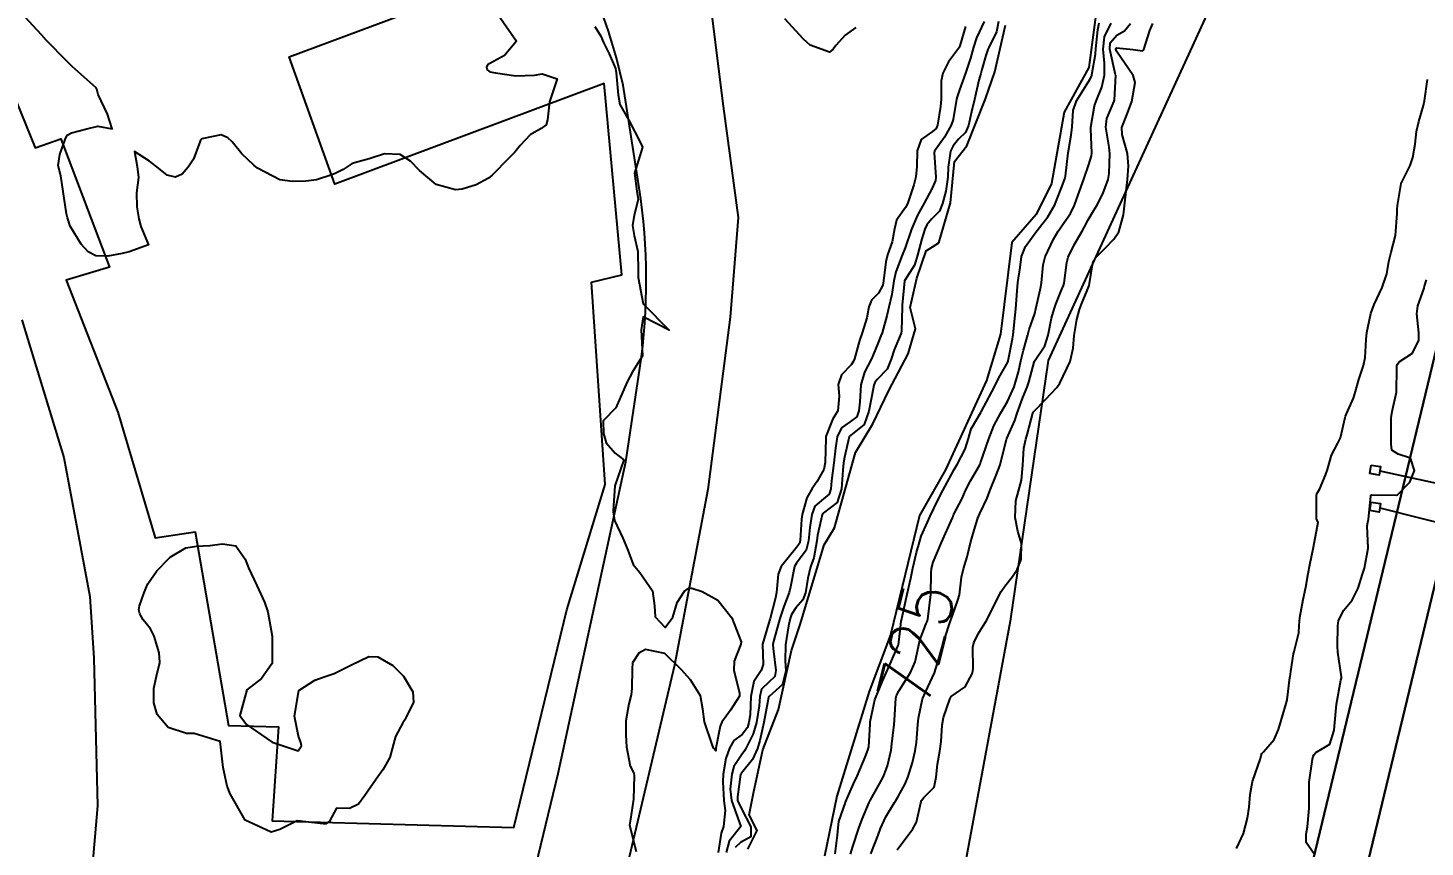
# Model space of a CAD drawing. Header units: metres. Extents: x 318500 to 325275, y 7408834 to 7428799.
# Drawn here: x 323416.3 to 323523.4, y 7419542.9 to 7419605.7 of the extents above; entities that cross this region are included whole.
import ezdxf
from ezdxf.enums import TextEntityAlignment as Align

# ---------------------------------------------------------------- set-up
doc = ezdxf.new("R2010")
doc.units = ezdxf.units.M
doc.header["$MEASUREMENT"] = 0
for name, color, linetype in [('Cotas', 45, 'Continuous'), ('Curvas de Nivel 1m', 11, 'Continuous'), ('Curvas de Nivel 5m', 15, 'Continuous'), ('Divisas', 45, 'Continuous'), ('Edificações', 30, 'Continuous'), ('Hidrografia', 140, 'Continuous'), ('Linha Férrea', 20, 'Continuous'), ('Pórticos', 45, 'Continuous'), ('Vias Primárias', 230, 'Continuous')]:
    doc.layers.add(name, color=color, linetype=linetype)
doc.styles.add('Style-STANDARD', font='STANDARD.shx')

msp = doc.modelspace()

# ---------------------------------------------------------------- linework, layer by layer
at = {"layer": 'Curvas de Nivel 1m', "flags": 128}
for points, elevation in [([(323452.34, 7419606.69), (323453.74, 7419604.68), (323452.83, 7419603.59), (323451.71, 7419602.98), (323451.53, 7419602.88), (323451.45, 7419602.7), (323451.49, 7419602.49), (323451.71, 7419602.32), (323452.14, 7419602.26), (323453.7, 7419602.03), (323455.12, 7419602.08), (323455.71, 7419602.18), (323456.86, 7419601.79), (323456.48, 7419600.64), (323456.29, 7419600.03), (323456.13, 7419598.64), (323456.03, 7419598.27), (323455.65, 7419597.98), (323454.8, 7419597.5), (323454.04, 7419596.67), (323453.62, 7419596.16), (323452.89, 7419595.42), (323452.17, 7419594.69), (323451.89, 7419594.41), (323451.6, 7419594.18), (323450.65, 7419593.66), (323449.59, 7419593.32), (323449.06, 7419593.27), (323447.59, 7419593.68), (323446.31, 7419594.77), (323445.62, 7419595.49), (323444.83, 7419596), (323443.62, 7419596.03), (323442.46, 7419595.66), (323441.62, 7419595.44), (323441.16, 7419595.3), (323440.47, 7419594.85), (323439.91, 7419594.55), (323439.6, 7419594.43), (323438.43, 7419594.05), (323437.6, 7419593.94), (323436.58, 7419593.92), (323435.6, 7419594.04), (323433.9, 7419594.94), (323433.61, 7419595.16), (323432.7, 7419596.03), (323431.94, 7419596.97), (323431.63, 7419597.27), (323431.1, 7419597.51), (323429.63, 7419597.19), (323429.54, 7419597.09), (323429.51, 7419597), (323428.98, 7419595.64), (323428.59, 7419595.01), (323428.13, 7419594.48), (323427.6, 7419594.24), (323426.97, 7419594.4), (323426.19, 7419595.04), (323425.85, 7419595.3), (323425.61, 7419595.47), (323424.47, 7419596.21), (323424.66, 7419595.06), (323424.76, 7419594.23), (323424.62, 7419593.06), (323424.65, 7419591.98), (323424.81, 7419591.06), (323424.94, 7419590.46), (323425.53, 7419589.05), (323424.06, 7419588.53), (323423.52, 7419588.4), (323422.41, 7419588.19), (323421.51, 7419588.21), (323420.92, 7419588.52), (323420.37, 7419589.12), (323419.54, 7419590.49), (323419.33, 7419591.13), (323419.25, 7419591.44), (323419.01, 7419593.14), (323418.81, 7419594.36), (323418.61, 7419595.14), (323418.75, 7419596), (323419.14, 7419597.14), (323419.3, 7419597.47), (323419.64, 7419597.64), (323420.8, 7419597.96), (323421.65, 7419598.16), (323422.76, 7419597.97), (323422.39, 7419599.09), (323421.67, 7419600.6), (323421.58, 7419601.01), (323421.52, 7419601.1), (323419.7, 7419602.74), (323419.29, 7419603.14), (323417.73, 7419604.74), (323417.34, 7419605.16), (323415.76, 7419606.87)], 728), ([(323459.76, 7419605.81), (323460.22, 7419605.07), (323460.43, 7419604.59), (323460.85, 7419603.71), (323461.33, 7419602.58), (323461.39, 7419602.26), (323461.53, 7419600.57), (323461.68, 7419599.82), (323462.39, 7419598.56), (323463.24, 7419596.94), (323463.4, 7419596.54), (323463.31, 7419596.23), (323462.79, 7419594.55), (323462.97, 7419593.17), (323463.08, 7419592.55), (323462.78, 7419591.33), (323462.63, 7419590.55), (323462.76, 7419589.77), (323463.04, 7419588.55), (323463.07, 7419586.99), (323463.08, 7419586.55), (323463.47, 7419584.54), (323465.45, 7419582.52), (323463.46, 7419583.54), (323463.3, 7419582.54), (323463.42, 7419580.54), (323462.63, 7419579.33), (323462.22, 7419578.56), (323461.37, 7419576.57), (323460.38, 7419575.56), (323460.42, 7419574.58), (323460.63, 7419573.88), (323461.32, 7419573.09), (323461.98, 7419572.56), (323461.29, 7419570.57), (323461.16, 7419568.67), (323461.16, 7419568.57), (323461.25, 7419567.92), (323461.9, 7419566.56), (323462.29, 7419565.63), (323462.69, 7419564.55), (323463.2, 7419563.92), (323464.18, 7419562.53), (323464.33, 7419561.36), (323464.38, 7419560.53), (323465.14, 7419559.72), (323465.73, 7419560.51), (323466.06, 7419561.62), (323466.63, 7419562.5), (323466.95, 7419562.73), (323467.18, 7419562.73), (323467.98, 7419562.48), (323469.17, 7419561.8), (323470.25, 7419560.45), (323470.96, 7419558.62), (323470.94, 7419558.44), (323470.43, 7419557.13), (323470.4, 7419556.45), (323470.84, 7419554.67), (323470.84, 7419554.44), (323470.15, 7419553.36), (323469.49, 7419552.46), (323469.35, 7419552.15), (323469.03, 7419550.46), (323469.02, 7419550.26), (323468.86, 7419550.46), (323468.76, 7419550.73), (323468.17, 7419552.47), (323468.04, 7419553.45), (323467.86, 7419554.48), (323467.09, 7419555.7), (323466.36, 7419556.5), (323465.12, 7419557.71), (323463.63, 7419558.02), (323463.12, 7419557.74), (323462.65, 7419557), (323462.61, 7419556.55), (323462.58, 7419555.04), (323462.54, 7419554.55), (323462.37, 7419553.86), (323462.12, 7419552.55), (323462.14, 7419551.44), (323462.18, 7419550.55), (323462.46, 7419549.08), (323462.74, 7419548.54), (323462.78, 7419548.34), (323462.71, 7419546.54), (323462.49, 7419545.01), (323462.42, 7419544.55), (323462.91, 7419542.54)], 727), ([(323488.17, 7419605.82), (323487.74, 7419604.33), (323487.72, 7419604.25), (323487.7, 7419604.23), (323486.86, 7419603.1), (323486.42, 7419602.24), (323486.3, 7419601.65), (323486.29, 7419600.24), (323486.26, 7419599.67), (323486.03, 7419598.25), (323485.91, 7419597.99), (323485.65, 7419597.75), (323484.78, 7419597.13), (323484.46, 7419596.27), (323484.43, 7419595.08), (323484.37, 7419594.27), (323484.21, 7419593.66), (323483.75, 7419592.28), (323483.7, 7419592.16), (323483.57, 7419591.93), (323482.89, 7419590.96), (323482.72, 7419590.29), (323482.55, 7419589.3), (323482.2, 7419588.29), (323482.05, 7419587.76), (323481.88, 7419586.3), (323481.82, 7419585.97), (323481.49, 7419585.35), (323480.97, 7419584.82), (323480.76, 7419584.31), (323480.6, 7419583.45), (323480.24, 7419582.32), (323480.04, 7419581.72), (323479.65, 7419580.33), (323479.59, 7419580.15), (323479.41, 7419579.87), (323478.66, 7419579.08), (323478.41, 7419578.34), (323478.49, 7419577.45), (323478.38, 7419576.34), (323477.99, 7419575.72), (323477.47, 7419574.36), (323477.46, 7419574.23), (323477.4, 7419572.36), (323477.3, 7419571.83), (323476.77, 7419570.89), (323476.42, 7419570.37), (323476, 7419569.65), (323475.64, 7419568.38), (323475.6, 7419568.03), (323475.5, 7419566.38), (323475.44, 7419566.16), (323475.22, 7419565.85), (323474.04, 7419564.4), (323473.81, 7419563.79), (323473.68, 7419562.4), (323473.59, 7419561.99), (323473.2, 7419560.41), (323473.15, 7419560.26), (323472.61, 7419558.42), (323472.65, 7419556.88), (323472.51, 7419556.42), (323471.94, 7419555.57), (323471.72, 7419554.43), (323471.65, 7419553.02), (323471.57, 7419552.43), (323471.45, 7419552.03), (323471.04, 7419551.5), (323470.42, 7419551.05), (323470.07, 7419550.45), (323469.8, 7419549.66), (323469.59, 7419548.45), (323469.56, 7419547.88), (323469.63, 7419546.45), (323469.75, 7419545.67), (323469.61, 7419544.45), (323469.45, 7419543.94), (323469.21, 7419542.46)], 726), ([(323490.7, 7419606.19), (323490.54, 7419605.41), (323489.96, 7419604.2), (323489.88, 7419604.05), (323489.73, 7419603.58), (323489.42, 7419602.5), (323489.34, 7419602.21), (323489.19, 7419601.7), (323488.87, 7419600.21), (323488.63, 7419599.26), (323488.39, 7419598.22), (323488.18, 7419597.69), (323487.64, 7419597.16), (323487.21, 7419596.66), (323487.01, 7419596.24), (323486.85, 7419595.01), (323486.82, 7419594.24), (323486.65, 7419593.18), (323486.41, 7419592.24), (323486.18, 7419591.64), (323485.56, 7419591.03), (323485.21, 7419590.6), (323485.05, 7419590.26), (323484.81, 7419589.52), (323484.49, 7419588.27), (323484.27, 7419587.51), (323483.5, 7419586.3), (323483.49, 7419586.29), (323483.31, 7419584.44), (323483.3, 7419584.28), (323483.27, 7419582.46), (323483.24, 7419582.28), (323482.71, 7419581), (323482.48, 7419580.29), (323482.17, 7419579.53), (323481.4, 7419578.74), (323481.21, 7419578.49), (323481.15, 7419578.3), (323481.1, 7419578.02), (323480.77, 7419576.31), (323480.39, 7419575.28), (323479.34, 7419574.44), (323479.28, 7419574.39), (323479.25, 7419574.33), (323478.88, 7419572.78), (323478.81, 7419572.34), (323478.76, 7419571.79), (323478.65, 7419570.34), (323478.32, 7419569.3), (323477.26, 7419568.47), (323477.2, 7419568.42), (323477.18, 7419568.36), (323476.81, 7419566.79), (323476.76, 7419566.36), (323476.53, 7419565.06), (323476.29, 7419564.37), (323476.07, 7419563.5), (323475.91, 7419562.37), (323475.71, 7419561.84), (323475.16, 7419561.23), (323474.84, 7419560.7), (323474.73, 7419560.39), (323474.6, 7419559.84), (323474.38, 7419558.39), (323474.35, 7419557.16), (323474.39, 7419556.39), (323474.15, 7419555.33), (323473.11, 7419554.41), (323473.07, 7419554.35), (323472.71, 7419552.42), (323472.41, 7419551.04), (323472.23, 7419550.42), (323471.85, 7419549.58), (323470.99, 7419548.55), (323470.95, 7419548.48), (323470.93, 7419548.44), (323470.68, 7419546.73), (323470.7, 7419546.44), (323470.96, 7419545.85), (323471.72, 7419544.43), (323471.7, 7419543.66), (323470.92, 7419543.21), (323470.52, 7419542.84)], 724), ([(323479.76, 7419605.72), (323478.95, 7419605.15), (323478.22, 7419604.35), (323478.03, 7419604.06), (323477.73, 7419603.84), (323476.27, 7419604.38), (323475.75, 7419604.83), (323474.31, 7419606.4)], 727), ([(323478.17, 7419542.34), (323478.36, 7419543.77), (323478.4, 7419544.34), (323478.47, 7419544.82), (323478.97, 7419546.28), (323478.98, 7419546.32), (323479.59, 7419547.72), (323479.86, 7419548.32), (323480.47, 7419549.77), (323480.69, 7419550.3), (323480.76, 7419550.57), (323480.86, 7419552.3), (323480.87, 7419552.48), (323481.07, 7419553.44), (323481.22, 7419554.15), (323481.26, 7419554.3), (323481.8, 7419555.59), (323482.1, 7419556.29), (323482.42, 7419556.98), (323482.99, 7419558.28), (323483.03, 7419558.39), (323483.15, 7419559.46), (323483.24, 7419560.2), (323483.25, 7419560.28), (323483.28, 7419560.4), (323483.7, 7419562.27), (323483.98, 7419563.49), (323484.13, 7419564.27), (323484.42, 7419565.46), (323484.63, 7419566.26), (323484.78, 7419566.72), (323485.25, 7419567.8), (323485.46, 7419568.25), (323486.05, 7419569.47), (323486.44, 7419570.23), (323487.31, 7419571.84), (323487.44, 7419572.08), (323487.52, 7419572.22), (323488.14, 7419573.4), (323488.39, 7419574.21), (323488.6, 7419574.96), (323489.33, 7419576.2), (323489.35, 7419576.22), (323489.37, 7419576.26), (323490.39, 7419578.18), (323490.72, 7419578.86), (323491.42, 7419580.07), (323491.44, 7419580.15), (323491.45, 7419580.17), (323491.77, 7419581.84), (323491.82, 7419582.17), (323491.97, 7419583.66), (323492.02, 7419584.16), (323492.12, 7419585.53), (323492.19, 7419586.16), (323492.35, 7419587.33), (323492.46, 7419588.16), (323492.76, 7419588.93), (323493.55, 7419590.03), (323493.65, 7419590.15), (323494.49, 7419591.21), (323495.02, 7419592.13), (323495.17, 7419592.54), (323495.6, 7419593.63), (323495.74, 7419593.99), (323495.79, 7419594.12), (323495.83, 7419594.34), (323496.04, 7419596.11), (323496.28, 7419597.48), (323496.34, 7419598.11), (323496.43, 7419599.36), (323496.68, 7419600.11), (323497.71, 7419601.74), (323497.83, 7419601.97), (323497.86, 7419602.09), (323498.13, 7419603.69), (323498.15, 7419604.09), (323498.3, 7419605.55), (323498.42, 7419606.08)], 724), ([(323480.92, 7419542.35), (323481.46, 7419543.77), (323481.65, 7419544.29), (323482.05, 7419545.19), (323482.73, 7419546.28), (323482.82, 7419546.43), (323482.98, 7419546.71), (323483.54, 7419547.72), (323483.78, 7419548.27), (323484.11, 7419549.36), (323484.31, 7419550.26), (323484.41, 7419550.88), (323484.52, 7419552.26), (323484.57, 7419552.75), (323484.86, 7419554.25), (323485.09, 7419554.76), (323485.8, 7419556.24), (323486.11, 7419557.24), (323486.37, 7419558.23), (323486.56, 7419558.81), (323487.02, 7419560.22), (323487.16, 7419560.64), (323487.59, 7419561.8), (323487.7, 7419562.21), (323487.85, 7419563.57), (323488.01, 7419564.21), (323488.3, 7419565.13), (323488.55, 7419566.21), (323488.71, 7419566.74), (323489.15, 7419568.2), (323489.18, 7419568.28), (323489.26, 7419568.46), (323489.83, 7419569.64), (323490.03, 7419570.19), (323490.52, 7419571.39), (323490.82, 7419572.18), (323491.32, 7419574.15), (323491.33, 7419574.17), (323491.34, 7419574.2), (323491.94, 7419575.59), (323492.14, 7419576.16), (323492.57, 7419577.34), (323492.9, 7419578.15), (323493.02, 7419578.52), (323493.42, 7419580.07), (323493.45, 7419580.15), (323494.25, 7419581.32), (323494.5, 7419582.13), (323494.77, 7419583.43), (323494.96, 7419584.13), (323495.08, 7419584.52), (323495.49, 7419585.54), (323495.67, 7419585.94), (323495.73, 7419586.12), (323495.93, 7419587.7), (323496.04, 7419588.11), (323496.5, 7419589.07), (323497.1, 7419590.1), (323497.26, 7419590.39), (323497.56, 7419590.99), (323497.98, 7419591.68), (323498.24, 7419592.08), (323498.7, 7419592.97), (323499.1, 7419594.08), (323499.17, 7419594.52), (323499.22, 7419596.07), (323499.17, 7419596.54), (323498.93, 7419598.08), (323499, 7419598.75), (323499.57, 7419600.07), (323499.59, 7419600.17), (323499.68, 7419602.07), (323499.67, 7419602.11), (323499.22, 7419604.08), (323499.26, 7419604.56), (323499.76, 7419605.14), (323500.35, 7419605.47), (323500.81, 7419606.05)], 726), ([(323482.92, 7419542.67), (323484.12, 7419544.26), (323484.41, 7419544.79), (323484.74, 7419546.25), (323484.79, 7419546.43), (323484.98, 7419546.68), (323485.76, 7419547.47), (323485.93, 7419548.24), (323486.01, 7419549.23), (323486.19, 7419550.23), (323486.29, 7419550.97), (323486.38, 7419552.23), (323486.49, 7419552.8), (323486.96, 7419554.22), (323487.08, 7419554.41), (323488.13, 7419555.17), (323488.71, 7419556.2), (323488.75, 7419556.56), (323488.74, 7419558.2), (323488.81, 7419558.53), (323489.15, 7419559.23), (323489.51, 7419559.84), (323489.74, 7419560.19), (323490.34, 7419561.35), (323490.75, 7419562.18), (323490.9, 7419562.46), (323491.19, 7419562.89), (323491.76, 7419563.61), (323492.13, 7419564.16), (323492.44, 7419564.93), (323492.47, 7419566.15), (323492.19, 7419567.1), (323491.98, 7419568.16), (323492.02, 7419569.42), (323492.22, 7419570.16), (323492.46, 7419571), (323492.55, 7419572.15), (323492.65, 7419573.46), (323492.79, 7419574.15), (323492.91, 7419574.58), (323493.32, 7419576.14), (323493.37, 7419576.26), (323494.31, 7419577.2), (323495.17, 7419578.12), (323495.4, 7419578.45), (323496.18, 7419580.11), (323496.41, 7419581.13), (323496.5, 7419582.1), (323496.69, 7419583.33), (323496.91, 7419584.1), (323497.06, 7419584.51), (323497.49, 7419585.57), (323497.65, 7419585.94), (323497.68, 7419586.09), (323497.94, 7419587.67), (323498.15, 7419588.08), (323498.85, 7419588.77), (323499.54, 7419589.49), (323499.91, 7419590.06), (323500.27, 7419591.36), (323500.35, 7419592.06), (323500.48, 7419593.18), (323500.59, 7419594.06), (323500.66, 7419595.1), (323500.59, 7419596.06), (323500.18, 7419597.53), (323500.16, 7419598.06), (323500.58, 7419599.16), (323500.92, 7419600.05), (323501.18, 7419601.52), (323501.03, 7419602.05), (323499.74, 7419603.91), (323499.68, 7419604.07), (323499.68, 7419604.13), (323499.74, 7419604.18), (323501.02, 7419604.05), (323501.74, 7419603.93), (323501.8, 7419603.98), (323501.84, 7419604.04), (323502.3, 7419605.49), (323502.52, 7419606.03)], 727), ([(323508.93, 7419542.75), (323509.48, 7419543.92), (323509.79, 7419545.08), (323509.9, 7419545.92), (323509.99, 7419546.91), (323510.17, 7419547.91), (323510.78, 7419549.66), (323510.84, 7419549.9), (323510.88, 7419550.04), (323511.02, 7419550.18), (323511.82, 7419551.11), (323512.17, 7419551.89), (323512.37, 7419552.58), (323512.76, 7419553.88), (323512.82, 7419554.15), (323513.04, 7419555.88), (323513.05, 7419555.93), (323513.11, 7419556.34), (323513.32, 7419557.68), (323513.36, 7419557.88), (323513.71, 7419559.31), (323513.75, 7419559.87), (323513.79, 7419560.49), (323514.04, 7419561.87), (323514.25, 7419562.81), (323514.44, 7419563.86), (323514.55, 7419564.53), (323514.84, 7419565.86), (323515.19, 7419567.78), (323515.17, 7419567.85), (323515.08, 7419568.03), (323515.08, 7419569.85), (323515.13, 7419570.01), (323515.3, 7419570.3), (323515.77, 7419571.39), (323515.91, 7419571.84), (323516.23, 7419572.94), (323516.71, 7419573.84), (323516.91, 7419574.27), (323517.26, 7419575.83), (323517.29, 7419575.92), (323517.37, 7419576.09), (323517.92, 7419577.3), (323518.07, 7419577.82), (323518.31, 7419578.72), (323518.68, 7419579.81), (323518.81, 7419580.43), (323518.89, 7419581.81), (323518.93, 7419582.33), (323519.24, 7419583.8), (323519.49, 7419584.48), (323520.12, 7419585.79), (323520.47, 7419586.83), (323520.63, 7419587.78), (323520.81, 7419588.51), (323521.13, 7419589.78), (323521.26, 7419591.46), (323521.26, 7419591.77), (323521.28, 7419592.08), (323521.56, 7419593.77), (323521.57, 7419593.81), (323521.61, 7419593.88), (323522.26, 7419595.14), (323522.45, 7419595.76), (323522.63, 7419596.78), (323522.75, 7419597.76), (323522.91, 7419598.52), (323523.27, 7419599.75), (323523.34, 7419600.11), (323523.58, 7419601.75)], 728), ([(323514.92, 7419542.31), (323514.28, 7419543.21), (323514.29, 7419543.86), (323514.39, 7419544.42), (323514.5, 7419545.86), (323514.5, 7419546.33), (323514.52, 7419547.86), (323514.76, 7419549.6), (323514.83, 7419549.85), (323514.89, 7419549.98), (323515.02, 7419550.13), (323516.1, 7419550.77), (323516.44, 7419551.83), (323516.47, 7419552.42), (323516.6, 7419553.83), (323516.95, 7419555.68), (323516.99, 7419555.82), (323516.99, 7419555.93), (323516.7, 7419557.83), (323516.68, 7419558.28), (323516.72, 7419559.83), (323516.76, 7419560.24), (323517.17, 7419561.03), (323517.81, 7419561.82), (323518.28, 7419562.73), (323518.61, 7419563.81), (323518.76, 7419564.27), (323519.03, 7419565.8), (323518.95, 7419567.5), (323519.02, 7419567.8), (323519.07, 7419568), (323519.23, 7419569.8), (323519.24, 7419569.85), (323519.29, 7419569.89), (323521.2, 7419569.87), (323521.29, 7419569.89), (323522.22, 7419570.85), (323522.59, 7419571.76), (323522.28, 7419572.71), (323521.33, 7419573), (323520.86, 7419573.3), (323520.8, 7419573.78), (323520.81, 7419574.32), (323520.8, 7419575.78), (323520.88, 7419576.27), (323521.2, 7419577.77), (323521.23, 7419579.59), (323521.24, 7419579.77), (323521.28, 7419579.91), (323521.42, 7419580.08), (323522.44, 7419580.75), (323522.91, 7419581.76), (323522.91, 7419582.31), (323522.76, 7419583.76), (323522.85, 7419584.39), (323523.32, 7419585.75), (323523.36, 7419585.89), (323523.51, 7419586.37)], 729)]:
    msp.add_lwpolyline(points, dxfattribs=dict(at, elevation=elevation))
at = {"layer": 'Curvas de Nivel 1m', "elevation": 728, "flags": 128}
msp.add_lwpolyline([(323431.22, 7419566.13), (323432.23, 7419565.97), (323432.96, 7419564.94), (323433.2, 7419564.3), (323433.85, 7419562.93), (323434.44, 7419561.65), (323434.68, 7419560.92), (323435.01, 7419559.05), (323435.02, 7419558.92), (323435.02, 7419557.01), (323434.99, 7419556.92), (323434.21, 7419555.8), (323433.07, 7419554.94), (323432.55, 7419552.95), (323433.04, 7419552.28), (323435.02, 7419550.92), (323437.01, 7419550.25), (323437.27, 7419550.64), (323437.22, 7419550.89), (323437.03, 7419551.37), (323436.72, 7419552.9), (323437.07, 7419554.89), (323438.28, 7419555.68), (323439.09, 7419555.95), (323439.78, 7419556.17), (323441.1, 7419556.84), (323442.44, 7419557.49), (323443.11, 7419557.46), (323444.26, 7419556.79), (323445.09, 7419555.97), (323445.8, 7419554.77), (323445.86, 7419553.98), (323445.27, 7419552.78), (323445.19, 7419552.64), (323445.04, 7419552.41), (323444.48, 7419551.34), (323444.32, 7419550.79), (323444.05, 7419549.75), (323443.51, 7419548.8), (323442.98, 7419548.09), (323442.12, 7419546.82), (323441.63, 7419546.16), (323440.95, 7419545.84), (323439.94, 7419545.86), (323439.41, 7419544.86), (323439.14, 7419544.65), (323438.94, 7419544.65), (323436.94, 7419544.89), (323435.61, 7419544.22), (323434.93, 7419544.02), (323432.94, 7419544.94), (323431.81, 7419546.96), (323431.57, 7419547.55), (323431.25, 7419548.97), (323431.02, 7419550.97), (323429.03, 7419551.57), (323428.44, 7419551.59), (323427.04, 7419552.04), (323426.21, 7419553.03), (323425.96, 7419553.94), (323425.95, 7419555.04), (323426.14, 7419555.98), (323426.42, 7419557.03), (323426.36, 7419557.78), (323425.97, 7419559.04), (323425.69, 7419559.6), (323425.14, 7419560.31), (323424.87, 7419560.77), (323424.81, 7419561.06), (323424.84, 7419561.37), (323425.17, 7419562.31), (323425.39, 7419562.83), (323425.49, 7419563.05), (323426.17, 7419564.06), (323427.12, 7419565.02), (323427.21, 7419565.11), (323428.4, 7419565.83), (323429.22, 7419565.96), (323430.25, 7419566.01)], close=True, dxfattribs=at)
at = {"layer": 'Curvas de Nivel 5m', "elevation": 725, "flags": 128}
for points in [[(323489.6, 7419606.2), (323489.02, 7419604.94), (323488.78, 7419604.21), (323488.56, 7419603.39), (323488.16, 7419602.22), (323487.7, 7419600.94), (323487.52, 7419600.41), (323487.48, 7419600.23), (323487.23, 7419598.67), (323487.08, 7419598.24), (323486.56, 7419597.33), (323485.79, 7419596.25), (323485.76, 7419596.12), (323485.89, 7419594.25), (323485.86, 7419594), (323485.6, 7419593.42), (323485.2, 7419592.65), (323484.99, 7419592.26), (323484.5, 7419591.34), (323484.04, 7419590.27), (323483.54, 7419588.82), (323483.32, 7419588.28), (323482.82, 7419586.98), (323482.68, 7419586.29), (323482.52, 7419585.25), (323482.28, 7419584.29), (323482.13, 7419583.62), (323481.77, 7419582.3), (323481.68, 7419582.07), (323481.44, 7419581.49), (323481.1, 7419580.63), (323480.95, 7419580.31), (323480.43, 7419579.29), (323480.14, 7419578.32), (323480.07, 7419577.02), (323480, 7419576.32), (323479.83, 7419575.86), (323479.36, 7419575.5), (323478.66, 7419575.03), (323478.34, 7419574.34), (323478.2, 7419573.47), (323478.08, 7419572.35), (323477.9, 7419570.96), (323477.84, 7419570.35), (323477.71, 7419569.93), (323477.28, 7419569.58), (323476.63, 7419569.01), (323476.39, 7419568.37), (323476.23, 7419567.39), (323476.13, 7419566.37), (323475.95, 7419565.65), (323475.21, 7419564.64), (323475.05, 7419564.38), (323474.75, 7419562.82), (323474.64, 7419562.39), (323474.24, 7419561.32), (323473.94, 7419560.4), (323473.48, 7419558.75), (323473.41, 7419558.41), (323473.42, 7419558.11), (323473.63, 7419556.4), (323473.55, 7419555.94), (323473.09, 7419555.52), (323472.53, 7419554.97), (323472.4, 7419554.42), (323472.34, 7419553.7), (323472.14, 7419552.42), (323471.9, 7419551.56), (323471.34, 7419550.44), (323471.22, 7419550.24), (323471.01, 7419549.97), (323470.41, 7419549.04), (323470.25, 7419548.45), (323470.13, 7419547.3), (323470.22, 7419546.45), (323470.94, 7419544.44), (323470.05, 7419543.33), (323469.82, 7419542.45)], [(323479.34, 7419542.32), (323479.53, 7419542.92), (323479.99, 7419544.31), (323480.24, 7419545.02), (323480.79, 7419546.3), (323480.85, 7419546.43), (323480.98, 7419546.66), (323481.57, 7419547.71), (323481.87, 7419548.29), (323482.18, 7419549.11), (323482.46, 7419550.29), (323482.53, 7419550.78), (323482.7, 7419552.28), (323482.73, 7419552.6), (323482.82, 7419554.28), (323482.88, 7419554.49), (323483.09, 7419554.89), (323483.94, 7419556.27), (323484.31, 7419557.07), (323484.56, 7419558.26), (323484.66, 7419558.73), (323485.16, 7419560.01), (323485.23, 7419560.18), (323485.25, 7419560.25), (323485.28, 7419560.36), (323485.52, 7419562.24), (323485.54, 7419563.91), (323485.56, 7419564.24), (323485.7, 7419564.72), (323486.34, 7419566.23), (323487.17, 7419568.13), (323487.21, 7419568.22), (323487.23, 7419568.26), (323487.26, 7419568.34), (323487.9, 7419569.6), (323488.18, 7419570.21), (323488.56, 7419570.95), (323489.26, 7419572.2), (323489.28, 7419572.24), (323489.31, 7419572.33), (323489.95, 7419574.19), (323490.35, 7419575.19), (323490.87, 7419576.18), (323491.38, 7419577.04), (323491.9, 7419578.16), (323492.24, 7419579.33), (323492.42, 7419580.16), (323492.62, 7419580.97), (323492.94, 7419582.16), (323493.05, 7419582.56), (323493.47, 7419583.8), (323493.57, 7419584.15), (323493.92, 7419585.72), (323494, 7419586.14), (323494.13, 7419587.53), (323494.27, 7419588.14), (323494.91, 7419589.5), (323495.27, 7419590.12), (323495.39, 7419590.29), (323495.56, 7419590.51), (323496.22, 7419591.46), (323496.52, 7419592.11), (323496.8, 7419592.9), (323497.24, 7419594.1), (323497.62, 7419595.23), (323497.82, 7419595.9), (323497.84, 7419596.09), (323497.78, 7419597.97), (323497.78, 7419598.09), (323498.05, 7419599.72), (323498.18, 7419600.09), (323498.62, 7419601.16), (323498.81, 7419602.08), (323498.82, 7419602.99), (323498.71, 7419604.08), (323498.82, 7419605.02), (323499.34, 7419606.07)]]:
    msp.add_lwpolyline(points, dxfattribs=at)
at = {"layer": 'Divisas'}
msp.add_lwpolyline([(323513.83, 7419620.4), (323508.8, 7419611.38), (323494.5, 7419580.18), (323491.6, 7419560.2), (323485.45, 7419527.14)], dxfattribs=at)
at = {"layer": 'Edificações'}
msp.add_lwpolyline([(323413.25, 7419605.31), (323416.84, 7419596.49), (323418.82, 7419597.2), (323422.54, 7419587.35), (323419.23, 7419586.34), (323423.19, 7419576.23), (323426.06, 7419566.59), (323429.11, 7419567.04), (323431.66, 7419552.2), (323435.51, 7419552.08), (323435.02, 7419544.88), (323453.55, 7419544.36), (323453.55, 7419544.36), (323457.6, 7419561.06), (323460.54, 7419570.69), (323459.49, 7419586.2), (323461.82, 7419586.75), (323460.47, 7419601.44), (323439.83, 7419593.72), (323436.31, 7419603.47), (323457, 7419611.19)], dxfattribs=at)
at = {"layer": 'Hidrografia'}
for points in [[(323498.45, 7419608.86), (323497.62, 7419602.67), (323495.72, 7419599.23), (323494.77, 7419593.76), (323493.58, 7419591.39), (323491.71, 7419589.25), (323490.85, 7419582.21), (323489.78, 7419578.65), (323486.63, 7419571.81), (323484.64, 7419568.31), (323482.41, 7419559.16), (323480.78, 7419554.8), (323478.31, 7419546.77), (323477.37, 7419542.17)], [(323471.47, 7419542.71), (323472.2, 7419544.15), (323471.58, 7419545.35), (323471.94, 7419547.12), (323472.62, 7419550.34), (323473.82, 7419553.43), (323474.83, 7419557.94), (323475.5, 7419559.94), (323477.33, 7419566.06), (323478.12, 7419567.36), (323479.74, 7419573.13), (323481.07, 7419575.34), (323482.28, 7419577.88), (323483.78, 7419580.7), (323484.34, 7419582.61), (323483.93, 7419584.26), (323484.43, 7419586.5), (323485.16, 7419588.59), (323486.13, 7419589.21), (323487.02, 7419592.28), (323487.32, 7419595.46), (323488.26, 7419596.66), (323489.7, 7419600.27), (323490.41, 7419602.33), (323491.23, 7419605.91)]]:
    msp.add_lwpolyline(points, dxfattribs=at)
at = {"layer": 'Linha Férrea'}
for points in [[(323843.71, 7420529.86, -0.339852), (323771.4, 7420065.59), (323704.49, 7420002.47, 0.137972), (323573.12, 7419776.14), (323569.02, 7419760.26, 0.009911), (323565.27, 7419744.04), (323557.57, 7419705.29), (323544.41, 7419647.35), (323509.55, 7419502.3), (323475.42, 7419363.32), (323454.17, 7419264.77, -0.048865), (323374.49, 7419022.07), (323336.22, 7418936.84), (323318.17, 7418898.23), (323303.7, 7418864.83, 0.016709)], [(323303.7, 7418864.83), (323318.17, 7418898.23), (323336.22, 7418936.84), (323374.49, 7419022.07, 0.048865), (323454.17, 7419264.77), (323475.42, 7419363.32), (323509.55, 7419502.3), (323544.41, 7419647.35), (323557.57, 7419705.29), (323565.27, 7419744.04, -0.009911), (323569.02, 7419760.26), (323573.12, 7419776.14, -0.137972), (323704.49, 7420002.47), (323771.4, 7420065.59, 0.339852), (323843.71, 7420529.86, 0.104587)], [(323840.15, 7420527.89, -0.339824), (323768.6, 7420068.54), (323704.14, 7420007.76, 0.140169), (323569.28, 7419777.13), (323565.15, 7419761.39, -0.000234), (323561.23, 7419744.64), (323553.45, 7419705.87), (323540.36, 7419648.04), (323505.53, 7419503.28), (323471.39, 7419364.25), (323450.12, 7419265.65, -0.047372), (323375.49, 7419034.63), (323347.08, 7418970.2), (323316.21, 7418903.38), (323295.96, 7418857.36)], [(323295.96, 7418857.36), (323316.21, 7418903.38), (323347.08, 7418970.2), (323375.49, 7419034.63, 0.047372), (323450.12, 7419265.65), (323471.39, 7419364.25), (323505.53, 7419503.28), (323540.36, 7419648.04), (323553.45, 7419705.87), (323561.23, 7419744.64, 0.000234), (323565.15, 7419761.39), (323569.28, 7419777.13, -0.140169), (323704.14, 7420007.76), (323768.6, 7420068.54, 0.339824), (323840.15, 7420527.89, 0.098634)]]:
    msp.add_lwpolyline(points, format="xyb", dxfattribs=at)
at = {"layer": 'Pórticos'}
for points in [[(323519.27, 7419572.16), (323519.98, 7419572.05), (323519.87, 7419571.4), (323519.16, 7419571.51)], [(323519.27, 7419569.33), (323519.98, 7419569.21), (323519.87, 7419568.56), (323519.16, 7419568.68)]]:
    msp.add_lwpolyline(points, close=True, dxfattribs=at)
for points in [[(323519.92, 7419571.72), (323529.7, 7419569.61)], [(323519.92, 7419568.89), (323529.36, 7419566.52)]]:
    msp.add_lwpolyline(points, dxfattribs=at)
at = {"layer": 'Vias Primárias'}
for points in [[(323415.83, 7419583.3), (323419.05, 7419572.75), (323421.03, 7419562.09), (323421.35, 7419557.37), (323421.62, 7419546.02), (323420.65, 7419534.77), (323419.85, 7419529.55), (323419.49, 7419524.99, 0.238184), (323422.13, 7419522.67), (323425.33, 7419521.77), (323439.38, 7419519.04), (323447.04, 7419517.34, 0.392019), (323449.51, 7419518.78), (323449.89, 7419520.08), (323454.11, 7419536.78), (323456.93, 7419548.51), (323462.14, 7419572.41), (323463.2, 7419579.6, 0.075507), (323463.15, 7419593.44, 0), (323461.93, 7419601.3, 0.173993), (323443.83, 7419629.61, 0.279998), (323404.32, 7419640.18, 0.277838)], [(323934.92, 7420316.78, 0), (323936.24, 7420308.85)], [(323715.64, 7420145.55, 0), (323709.04, 7420132.94)], [(323939.28, 7420278.62, 0), (323933.27, 7420270.92)], [(323836.4, 7420021.22), (323839.69, 7420014.55, -0.172492), (323840.74, 7420005.61, 0), (323839.68, 7420001, -0.226003), (323822.5, 7419987.87), (323816.05, 7419986.26), (323809.84, 7419985.76), (323797.86, 7419985.56), (323783.43, 7419986.55), (323778.02, 7419986.1, 0.920221), (323778.02, 7419984.65), (323787.03, 7419982.65), (323805.47, 7419977.44), (323826.97, 7419970.98), (323850.37, 7419962.96), (323868.11, 7419955.75), (323881.53, 7419947.78), (323892.01, 7419939.96), (323903.28, 7419930.64), (323910.89, 7419924.39)], [(323831.09, 7420001.79, 0), (323833.84, 7420008.44, 0.220888)], [(323473.54, 7419677.73, 0.030456), (323468.86, 7419670.46, 0.094594), (323466.91, 7419664.62), (323465.51, 7419654.15, 0.067014), (323465.42, 7419648.69), (323466.23, 7419641.76), (323464.45, 7419641.76), (323466.15, 7419628.67), (323467.87, 7419613.41), (323469.59, 7419599.71), (323470.73, 7419591.15), (323470.14, 7419583.51), (323468.41, 7419570.3), (323465.87, 7419556.82), (323461.83, 7419539.71), (323457.29, 7419522.01), (323452.3, 7419500.7), (323450.74, 7419494.45), (323448.4, 7419485.13)]]:
    msp.add_lwpolyline(points, format="xyb", dxfattribs=at)

# ---------------------------------------------------------------- texts
at = {"layer": 'Cotas', "style": 'Style-STANDARD'}
msp.add_text('725', height=4, rotation=76.2408, dxfattribs=at).set_placement((323484.4, 7419558.44, 725), align=Align.MIDDLE_CENTER)

doc.saveas('drawing.dxf')
